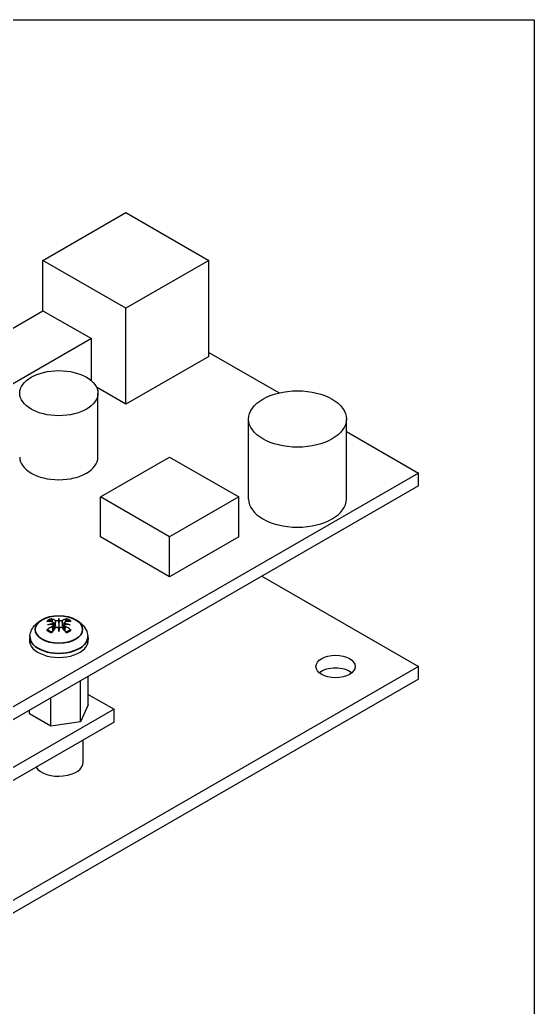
# Model space of a CAD drawing. Header units: millimetres. Extents: x 75184266 to 76346726, y -35850126 to -33679385.
# Drawn here: x 75511374 to 75528203, y -35554539 to -35522255 of the extents above; entities that cross this region are included whole.
import ezdxf

# ---------------------------------------------------------------- set-up
doc = ezdxf.new("R2010")
doc.units = ezdxf.units.MM
doc.header["$LTSCALE"] = 50
doc.header["$MEASUREMENT"] = 0
doc.layers.add('PARKING', color=7, linetype='CONTINUOUS')
doc.layers.add('가시적인 것(ISO)', color=7, linetype='CONTINUOUS', lineweight=25)
doc.layers.add('가시적인 좁은 것(ISO)', color=7, linetype='CONTINUOUS', lineweight=35, true_color=0xc0c0c0)

msp = doc.modelspace()

# ---------------------------------------------------------------- linework, layer by layer
at = {"layer": 'PARKING', "color": 3}
for p, q in [((75293915.7, -35522254.9), (75528203.1, -35522254.9)), ((75528203.1, -35522254.9), (75528203.1, -35756542.3))]:
    msp.add_line(p, q, dxfattribs=at)
at = {"layer": '가시적인 것(ISO)'}
for p, q in [((75512133.9, -35530120.8), (75514848.7, -35528557.4)), ((75514848.7, -35528557.4), (75517563.6, -35530120.8)), ((75512133.9, -35531768.4), (75512133.9, -35530120.8)), ((75514848.7, -35531684.2), (75512133.9, -35530120.8)), ((75517563.6, -35530120.8), (75514848.7, -35531684.2)), ((75517563.6, -35533259.7), (75517563.6, -35530120.8)), ((75514848.7, -35534823.1), (75514848.7, -35531684.2)), ((75505346.8, -35535676.9), (75512133.9, -35531768.4)), ((75512133.9, -35531768.4), (75513717.5, -35532680.4)), ((75513717.5, -35532680.4), (75506930.4, -35536588.8)), ((75513717.5, -35534053.1), (75513717.5, -35532680.4)), ((75517563.6, -35533259.7), (75514848.7, -35534823.1)), ((75517563.6, -35533129.4), (75519862.6, -35534453.3)), ((75514848.7, -35534823.1), (75513889.6, -35534270.7)), ((75513934, -35536555.8), (75513934, -35534463.2)), ((75518859.6, -35537923.7), (75518859.6, -35535308)), ((75522059.1, -35537923.7), (75522059.1, -35535308)), ((75522059.1, -35535718.2), (75524418.5, -35537076.9)), ((75514011.6, -35537853.6), (75516274, -35536550.7)), ((75516274, -35536550.7), (75518536.4, -35537853.6)), ((75524418.5, -35537076.9), (75509509.5, -35545662.5)), ((75524418.5, -35537495.4), (75524418.5, -35537076.9)), ((75524418.5, -35537495.4), (75500663.6, -35551175)), ((75514011.6, -35539161.4), (75514011.6, -35537853.6)), ((75516274, -35539156.4), (75514011.6, -35537853.6)), ((75518536.4, -35537853.6), (75516274, -35539156.4)), ((75518536.4, -35539161.4), (75518536.4, -35537853.6)), ((75516274, -35540464.2), (75514011.6, -35539161.4)), ((75516274, -35540464.2), (75516274, -35539156.4)), ((75518536.4, -35539161.4), (75516274, -35540464.2)), ((75519293.7, -35540446.7), (75524418.5, -35543397.9)), ((75512477.6, -35541973.3), (75512499.8, -35542180.7)), ((75512477.6, -35542041.5), (75512493.3, -35542188.2)), ((75512654.2, -35541827.1), (75512654.2, -35542000.8)), ((75512830.8, -35541973.3), (75512808.6, -35542180.7)), ((75512830.8, -35542041.5), (75512815.1, -35542188.2)), ((75511709.5, -35542390.9), (75511696.2, -35542514.7)), ((75512654.2, -35542252.3), (75512654.2, -35542227.6)), ((75513599, -35542390.9), (75513612.2, -35542514.7)), ((75524418.5, -35543397.9), (75500663.6, -35557077.4)), ((75524418.5, -35543816.4), (75524418.5, -35543397.9)), ((75524418.5, -35543816.4), (75500663.6, -35557495.9)), ((75513359.5, -35545204.4), (75513359.5, -35543863.9)), ((75513617.7, -35544649.6), (75513617.7, -35543715.2)), ((75513617.7, -35544310.8), (75514464.1, -35544798.3)), ((75512396, -35545353.1), (75512396, -35544418.7)), ((75513617.7, -35544649.6), (75513359.5, -35545204.4)), ((75514464.1, -35544798.3), (75500437.4, -35552875.7)), ((75511690.7, -35544946.9), (75511690.7, -35544824.9)), ((75512396, -35545353.1), (75511690.7, -35544946.9)), ((75514464.1, -35545216.8), (75514464.1, -35544798.3)), ((75514464.1, -35545216.8), (75500437.4, -35553294.2)), ((75513359.5, -35545204.4), (75512396, -35545353.1)), ((75513454.1, -35546524.6), (75513454.1, -35545798.4))]:
    msp.add_line(p, q, dxfattribs=at)
for centre, major_axis in [((75512654.2, -35534463.2), (-1279.8, 0)), ((75520459.4, -35535308), (-1599.7, 0)), ((75521703.7, -35543397.9), (-639.9, 0))]:
    msp.add_ellipse(centre, major_axis=major_axis, ratio=0.5758617, dxfattribs=at)
for centre, major_axis, ratio, start_param, end_param in [((75512654.2, -35536555.8), (1279.8, 0), 0.5758617, 3.1415927, 6.2831853), ((75520459.4, -35537923.7), (1599.7, 0), 0.5758617, 3.1415927, 6.2831853), ((75512709.5, -35543095.8), (986.2, -999.6), 0.6261098, 2.3592194, 2.5331162), ((75512672.8, -35543235.7), (1361.4, 295.8), 0.9016161, 1.5270778, 1.660603), ((75512672.8, -35543007.6), (-1381.6, 179.6), 0.7016214, 4.9530395, 5.0865647), ((75512571.8, -35543175.1), (-403.8, 1344.9), 0.5039795, 5.781231, 5.9551278), ((75512419.6, -35541926.9), (4.7, -280), 0.1660238, 1.2161912, 1.3170698), ((75512852.3, -35543132.4), (-126.1, 1387.5), 0.1750738, 0.3305014, 0.4640265), ((75512621.3, -35541810.8), (-52.8, 253.5), 0.0377128, 1.9285487, 2.4099346), ((75512456.1, -35543132.4), (126.1, 1387.5), 0.1750738, 5.8191588, 5.9526839), ((75512687.1, -35541810.8), (-52.8, -253.5), 0.0377128, 0.731658, 1.213044), ((75512736.6, -35543175.1), (403.8, 1344.9), 0.5039795, 0.3280575, 0.5019543), ((75512888.8, -35541926.9), (4.7, 280), 0.1660238, 1.8245228, 1.9254015), ((75512635.7, -35543235.7), (1361.4, -295.8), 0.9016161, 1.4809897, 1.6145148), ((75512635.7, -35543007.6), (-1381.6, -179.6), 0.7016214, 4.3382133, 4.4717384), ((75512598.9, -35543095.8), (986.2, 999.6), 0.6261098, 0.6084765, 0.7823733), ((75512709.5, -35543190.7), (-827.9, -1134.3), 0.7264891, 4.1522428, 4.3261396), ((75512571.8, -35543111.4), (599.9, 1269.6), 0.4036002, 0.8992721, 1.0731689), ((75512621.3, -35542081), (53.7, -247.8), 0.0056007, 0.9365222, 1.4179081), ((75512852.3, -35543111), (-271.5, 1366.5), 0.0249209, 0.752838, 0.8863632), ((75512687.1, -35542081), (53.7, 247.8), 0.0056007, 1.7236845, 2.2050705), ((75512456.1, -35543111), (-271.5, -1366.5), 0.0249209, 2.2552295, 2.3887546), ((75512736.6, -35543111.4), (599.9, -1269.6), 0.4036002, 2.0684238, 2.2423205), ((75512598.9, -35543190.7), (-827.9, 1134.3), 0.7264891, 5.0986384, 5.2725352), ((75512654.2, -35542548.7), (959.8, 0), 0.5758617, 3.0799285, 6.3448494), ((75521703.7, -35543816.4), (-639.9, 0), 0.5758617, 3.7455175, 5.6792605), ((75512654.2, -35546524.6), (799.9, 0), 0.5758617, 3.5070025, 6.2831853)]:
    msp.add_ellipse(centre, major_axis=major_axis, ratio=ratio, start_param=start_param, end_param=end_param, dxfattribs=at)
for points, knots in [([(75511709.5, -35542390.9), (75511716.7, -35542323.8), (75511735.9, -35542259.3), (75511794.1, -35542136.5), (75511834.9, -35542080.2), (75511938, -35541971.2), (75512003.2, -35541923.4), (75512157.9, -35541836.4), (75512249.9, -35541802.3), (75512444.5, -35541755.2), (75512547.5, -35541743.3), (75512752.3, -35541742.8), (75512854.2, -35541753.8), (75513052.6, -35541800), (75513149.2, -35541835.2), (75513325.6, -35541935.3), (75513406.9, -35541998.8), (75513522.3, -35542148.4), (75513562.6, -35542224.5), (75513591.1, -35542336.3), (75513596, -35542363.4), (75513599, -35542390.9)], [5.5594513, 5.5594513, 5.5594513, 5.5594513, 5.764285, 5.764285, 5.9968909, 5.9968909, 6.2946224, 6.2946224, 6.6700927, 6.6700927, 7.0638838, 7.0638838, 7.4529223, 7.4529223, 7.8465286, 7.8465286, 8.2213595, 8.2213595, 8.4937832, 8.4937832, 8.5777157, 8.5777157, 8.5777157, 8.5777157]), ([(75512407.9, -35541836.3), (75512410.7, -35541837.1), (75512413.8, -35541839), (75512419.5, -35541843.9), (75512423, -35541848.1), (75512428.4, -35541856.6), (75512431.2, -35541862.3), (75512434.6, -35541871.7), (75512436, -35541876.8), (75512436.9, -35541881.4)], [0.016359406, 0.016359406, 0.016359406, 0.016359406, 0.020796951, 0.020796951, 0.025977212, 0.025977212, 0.03115731, 0.03115731, 0.03540537, 0.03540537, 0.03540537, 0.03540537]), ([(75512451.2, -35541951.5), (75512457.5, -35541953), (75512463.3, -35541955.4), (75512472.2, -35541961.5), (75512475.2, -35541965.3), (75512478, -35541973), (75512478.1, -35541977.5), (75512474.9, -35541986.4), (75512471.6, -35541991), (75512466.9, -35541995.5), (75512466.4, -35541996), (75512465.8, -35541996.5)], [0, 0, 0, 0, 0.007242332, 0.007242332, 0.014484664, 0.014484664, 0.021597217, 0.021597217, 0.028709769, 0.028709769, 0.029596618, 0.029596618, 0.029596618, 0.029596618]), ([(75512465.8, -35542023.4), (75512468.7, -35542025.4), (75512471.2, -35542027.8), (75512476.2, -35542034.4), (75512477.7, -35542039.2), (75512477.7, -35542048.5), (75512476.3, -35542053.6), (75512470.2, -35542063.6), (75512465.6, -35542068.4), (75512457.7, -35542074.6), (75512454.6, -35542076.6), (75512451.2, -35542078.5)], [0.017216702, 0.017216702, 0.017216702, 0.017216702, 0.021638488, 0.021638488, 0.028750534, 0.028750534, 0.035912303, 0.035912303, 0.043074073, 0.043074073, 0.046781042, 0.046781042, 0.046781042, 0.046781042]), ([(75512630.8, -35541901.5), (75512626.9, -35541902.9), (75512622.5, -35541904.1), (75512610.4, -35541906.7), (75512602.3, -35541907.6), (75512587.1, -35541908.2), (75512578.9, -35541907.8), (75512563.9, -35541905.7), (75512557, -35541903.9), (75512548.8, -35541900.7), (75512546.2, -35541899.5), (75512544, -35541898.1)], [0.017216702, 0.017216702, 0.017216702, 0.017216702, 0.021638488, 0.021638488, 0.028750534, 0.028750534, 0.035938666, 0.035938666, 0.043126799, 0.043126799, 0.046782973, 0.046782973, 0.046782973, 0.046782973]), ([(75512654.2, -35542000.8), (75512654.2, -35542016.4), (75512654.2, -35542031.6), (75512654.2, -35542106.6), (75512654.2, -35542167), (75512654.2, -35542227.6)], [-2.315260612, -2.315260612, -2.315260612, -2.315260612, -2.300314636, -2.300314636, -2.236223611, -2.236223611, -2.236223611, -2.236223611]), ([(75512764.5, -35541898.1), (75512760.1, -35541900.7), (75512754.2, -35541903.1), (75512740.6, -35541906.4), (75512732.8, -35541907.5), (75512717.8, -35541908.2), (75512709.6, -35541907.9), (75512693.8, -35541906), (75512686.2, -35541904.3), (75512679.1, -35541902), (75512678.4, -35541901.7), (75512677.6, -35541901.5)], [0, 0, 0, 0, 0.007242332, 0.007242332, 0.014484664, 0.014484664, 0.021597217, 0.021597217, 0.028709769, 0.028709769, 0.029596618, 0.029596618, 0.029596618, 0.029596618]), ([(75512857.2, -35542078.5), (75512851, -35542075), (75512845.1, -35542070.6), (75512836.3, -35542061.1), (75512833.2, -35542055.9), (75512830.4, -35542046.4), (75512830.3, -35542041.3), (75512833.5, -35542032.1), (75512836.8, -35542027.9), (75512841.5, -35542024.2), (75512842, -35542023.8), (75512842.6, -35542023.4)], [0, 0, 0, 0, 0.007220256, 0.007220256, 0.014440513, 0.014440513, 0.021575136, 0.021575136, 0.028709759, 0.028709759, 0.029596608, 0.029596608, 0.029596608, 0.029596608]), ([(75512842.6, -35541996.5), (75512839.7, -35541993.9), (75512837.2, -35541991.2), (75512832.3, -35541984), (75512830.7, -35541979.4), (75512830.7, -35541971.2), (75512832.2, -35541967), (75512838.2, -35541959.7), (75512842.8, -35541956.7), (75512850.8, -35541953.3), (75512853.8, -35541952.3), (75512857.2, -35541951.5)], [0.017216702, 0.017216702, 0.017216702, 0.017216702, 0.021638488, 0.021638488, 0.028750534, 0.028750534, 0.035912303, 0.035912303, 0.043074073, 0.043074073, 0.046781042, 0.046781042, 0.046781042, 0.046781042]), ([(75512871.5, -35541881.4), (75512872.4, -35541876.8), (75512873.8, -35541871.7), (75512877.2, -35541862.3), (75512880, -35541856.6), (75512885.4, -35541848.1), (75512888.9, -35541843.9), (75512894.6, -35541839), (75512897.8, -35541837.1), (75512900.5, -35541836.3)], [0.047703646, 0.047703646, 0.047703646, 0.047703646, 0.051951706, 0.051951706, 0.057131804, 0.057131804, 0.062312065, 0.062312065, 0.06674961, 0.06674961, 0.06674961, 0.06674961]), ([(75512258, -35542206.3), (75512261.8, -35542203.4), (75512266.3, -35542200.8), (75512274.8, -35542197.6), (75512280.3, -35542196.6), (75512289, -35542196.9), (75512293.7, -35542198.3), (75512298.4, -35542201.2), (75512299.7, -35542202.2), (75512300.8, -35542203.3)], [0.016359406, 0.016359406, 0.016359406, 0.016359406, 0.020796951, 0.020796951, 0.025977212, 0.025977212, 0.03115731, 0.03115731, 0.033074264, 0.033074264, 0.033074264, 0.033074264]), ([(75512422.1, -35542274.5), (75512414.5, -35542271.6), (75512407.2, -35542268.6), (75512389.9, -35542261.1), (75512380.2, -35542256.5), (75512361.6, -35542246.8), (75512352.8, -35542241.7), (75512336.2, -35542231.2), (75512328.4, -35542225.8), (75512313.8, -35542214.7), (75512307.1, -35542209), (75512300.9, -35542203.3)], [4.50825894, 4.50825894, 4.50825894, 4.50825894, 4.57345171, 4.57345171, 4.66575431, 4.66575431, 4.75805691, 4.75805691, 4.8503595, 4.8503595, 4.9426621, 4.9426621, 4.9426621, 4.9426621]), ([(75512544, -35542131.9), (75512548.3, -35542127.3), (75512554.2, -35542122.9), (75512567.8, -35542116.1), (75512575.6, -35542113.6), (75512590.6, -35542111.1), (75512598.8, -35542110.8), (75512614.6, -35542112.5), (75512622.2, -35542114.6), (75512629.3, -35542117.7), (75512630.1, -35542118), (75512630.8, -35542118.4)], [0, 0, 0, 0, 0.007242332, 0.007242332, 0.014484664, 0.014484664, 0.021597217, 0.021597217, 0.028709769, 0.028709769, 0.029596618, 0.029596618, 0.029596618, 0.029596618]), ([(75512677.6, -35542118.4), (75512681.5, -35542116.5), (75512685.9, -35542114.9), (75512698, -35542111.7), (75512706.1, -35542110.9), (75512721.3, -35542111.4), (75512729.5, -35542112.8), (75512744.5, -35542117.7), (75512751.4, -35542121.2), (75512759.6, -35542127.2), (75512762.2, -35542129.5), (75512764.5, -35542131.9)], [0.017216702, 0.017216702, 0.017216702, 0.017216702, 0.021638488, 0.021638488, 0.028750534, 0.028750534, 0.035938666, 0.035938666, 0.043126799, 0.043126799, 0.046782973, 0.046782973, 0.046782973, 0.046782973]), ([(75513007.6, -35542203.3), (75513001.4, -35542209), (75512994.6, -35542214.7), (75512980, -35542225.8), (75512972.2, -35542231.2), (75512955.6, -35542241.7), (75512946.8, -35542246.8), (75512928.3, -35542256.5), (75512918.5, -35542261.1), (75512901.3, -35542268.6), (75512893.9, -35542271.6), (75512886.4, -35542274.5)], [2.91131953, 2.91131953, 2.91131953, 2.91131953, 3.00362213, 3.00362213, 3.09592473, 3.09592473, 3.18822732, 3.18822732, 3.28052992, 3.28052992, 3.3457227, 3.3457227, 3.3457227, 3.3457227]), ([(75513007.6, -35542203.3), (75513008.8, -35542202.2), (75513010, -35542201.2), (75513014.7, -35542198.3), (75513019.5, -35542196.9), (75513028.1, -35542196.6), (75513033.6, -35542197.6), (75513042.1, -35542200.8), (75513046.6, -35542203.4), (75513050.4, -35542206.3)], [0.050034752, 0.050034752, 0.050034752, 0.050034752, 0.051951706, 0.051951706, 0.057131804, 0.057131804, 0.062312065, 0.062312065, 0.06674961, 0.06674961, 0.06674961, 0.06674961])]:
    msp.add_open_spline(points, degree=3, knots=knots, dxfattribs=at)
for points, weights in [([(75512450.1, -35541951.3), (75512443.8, -35541917.7), (75512436.9, -35541881.4)], [1.01126701442, 1.00873606495, 1.00459646275]), ([(75512871.5, -35541881.4), (75512864.7, -35541917.7), (75512858.3, -35541951.3)], [1.00459646275, 1.00873606495, 1.01126701442])]:
    msp.add_rational_spline(points, weights, degree=2, dxfattribs=at)
at = {"layer": '가시적인 좁은 것(ISO)'}
for p, q in [((75512544, -35541898.1), (75512521.8, -35542156)), ((75512764.5, -35541898.1), (75512786.6, -35542156)), ((75512451.2, -35542078.5), (75512459.7, -35542227.8)), ((75512857.2, -35542078.5), (75512848.7, -35542227.8))]:
    msp.add_line(p, q, dxfattribs=at)
msp.add_ellipse((75512654.2, -35542189.9), major_axis=(775.6, 0), ratio=0.5758617, dxfattribs=at)
for centre, major_axis, start_param, end_param in [((75512654.2, -35542064.5), (-466.5, 0), 5.2685191, 5.7270552), ((75512654.2, -35542082.7), (411.6, 0), 2.1270101, 2.4449323), ((75512654.2, -35542082.7), (411.6, 0), 0.6966604, 1.0145825), ((75512654.2, -35542064.5), (-466.5, 0), 3.6977227, 4.1562589), ((75512654.2, -35542424.4), (-946.5, 0), 6.2215212, 9.4864421), ((75512654.2, -35542064.5), (466.5, 0), 3.6977227, 4.1562589), ((75512654.2, -35542064.5), (466.5, 0), 5.2685191, 5.7270552)]:
    msp.add_ellipse(centre, major_axis=major_axis, ratio=0.5758617, start_param=start_param, end_param=end_param, dxfattribs=at)

doc.saveas('drawing.dxf')
